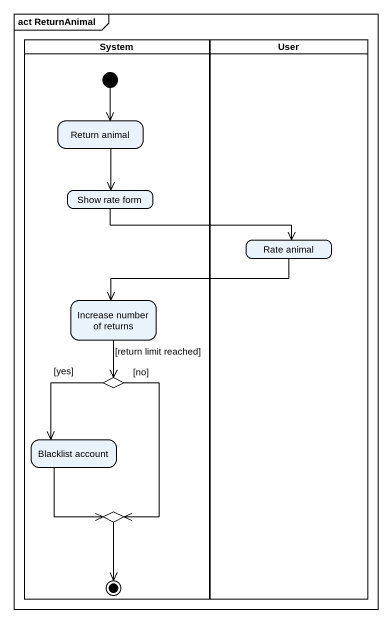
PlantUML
@startuml
mainframe act ReturnAnimal
hide empty description
state System <<partition>> {
  state "Return animal" as Return_animal
  state "Show rate form" as Show_rate_form
  state "Increase number of returns" as Increase_number_of_returns
  state choice1 <<choice>>
  state "Blacklist account" as Blacklist_account
  state choice2 <<choice>>
  [*] --> Return_animal
  choice2 --> [*]
}
state User <<partition>> {
  state "Rate animal" as Rate_animal
}
Return_animal --> Show_rate_form
Show_rate_form -right-> Rate_animal
Rate_animal -left-> Increase_number_of_returns
Increase_number_of_returns --> choice1 : [return limit reached]
choice1 --> Blacklist_account : [yes]
choice1 --> choice2 : [no]
Blacklist_account --> choice2
@enduml
